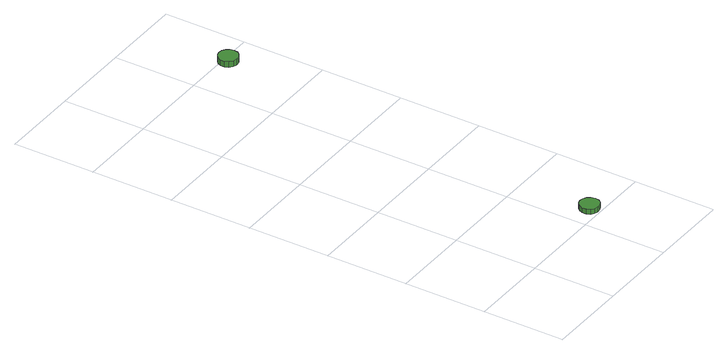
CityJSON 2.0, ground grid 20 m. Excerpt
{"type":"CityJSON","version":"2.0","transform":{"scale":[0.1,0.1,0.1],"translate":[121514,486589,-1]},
"CityObjects":{
"tree1":{"type":"SolitaryVegetationObject","attributes":{"function":"something"},"geometry":[{"type":"MultiSurface","lod":"1","boundaries":[[[0,1,2,3,4,5,6,7,8,9,10,11,12,13,14]],[[15,16,17,18,19,20,21,22,23,24,25,26,27,28,29]],[[0,29,28,1]],[[1,28,27,2]],[[2,27,26,3]],[[3,26,25,4]],[[4,25,24,5]],[[5,24,23,6]],[[6,23,22,7]],[[7,22,21,8]],[[8,21,20,9]],[[9,20,19,10]],[[10,19,18,11]],[[11,18,17,12]],[[12,17,16,13]],[[13,16,15,14]],[[14,15,29,0]]]}]},
"tree2":{"type":"SolitaryVegetationObject","attributes":{"function":"something"}},
"tree3":{"type":"SolitaryVegetationObject","attributes":{"function":"something"},"geometry":[{"type":"MultiSurface","lod":"1","boundaries":[[[30,31,32,33,34,35,36,37,38,39,40,41,42,43,44]],[[45,46,47,48,49,50,51,52,53,54,55,56,57,58,59]],[[30,59,58,31]],[[31,58,57,32]],[[32,57,56,33]],[[33,56,55,34]],[[34,55,54,35]],[[35,54,53,36]],[[36,53,52,37]],[[37,52,51,38]],[[38,51,50,39]],[[39,50,49,40]],[[40,49,48,41]],[[41,48,47,42]],[[42,47,46,43]],[[43,46,45,44]],[[44,45,59,30]]]}]}
},
"vertices":[
[284,27,20],[282,37,20],[276,45,20],[267,50,20],[258,51,20],[248,48,20],[241,41,20],[237,32,20],[237,22,20],[241,13,20],[248,7,20],[258,4,20],[267,5,20],[276,9,20],[282,17,20],[282,17,8],[276,9,8],[267,5,8],[258,4,8],[248,7,8],[241,13,8],[237,22,8],[237,32,8],[241,41,8],[248,48,8],[258,51,8],[267,50,8],[276,45,8],[282,37,8],[284,27,8],
[344,989,22],[342,999,22],[336,1007,22],[328,1012,22],[318,1013,22],[309,1010,22],[301,1003,22],[297,994,22],[297,984,22],[301,975,22],[309,969,22],[318,966,22],[328,967,22],[336,972,22],[342,979,22],[342,979,7],[336,972,7],[328,967,7],[318,966,7],[309,969,7],[301,975,7],[297,984,7],[297,994,7],[301,1003,7],[309,1010,7],[318,1013,7],[328,1012,7],[336,1007,7],[342,999,7],[344,989,7]
]}
